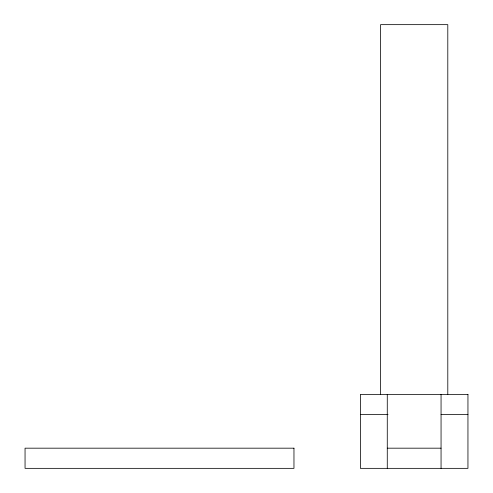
<?xml version="1.0" encoding="UTF-8"?>
<svg xmlns="http://www.w3.org/2000/svg" width="493" height="493" viewBox="0 0 493 493"><rect width="100%" height="100%" fill="white"/><g stroke="black" fill="none" stroke-linecap="round" stroke-linejoin="round"><path stroke-width="0.74" d="M360.383 414.57L388.04 414.57M441.056 414.57L467.949 414.57M387.276 448.18L441.056 448.18M447.798 394.4L447.798 24.65L380.571 24.65L380.571 394.4M441.056 394.4L441.056 468.35M387.276 394.4L387.276 468.35M467.949 394.4L360.383 394.4L360.383 468.35L467.949 468.35L467.949 394.4M293.964 448.18L25.051 448.18L25.051 468.35L293.964 468.35L293.964 448.18"/></g></svg>
